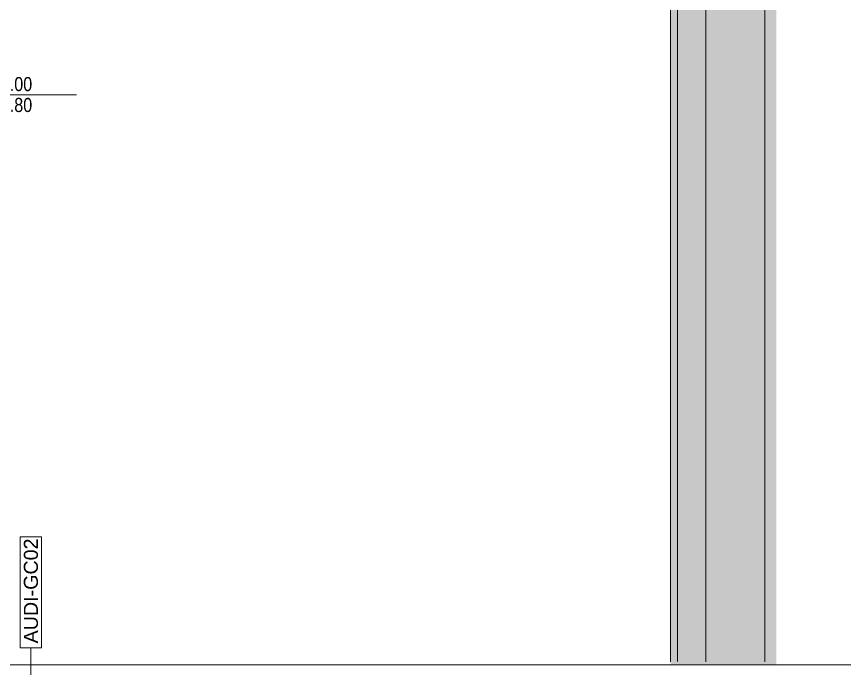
# Model space of a CAD drawing. Extents: x -1133 to 23780, y -1311 to 8245.
# Drawn here: x 19568 to 20156, y 2862 to 3325 of the extents above; entities that cross this region are included whole.
import ezdxf
from ezdxf.enums import TextEntityAlignment as Align

# ---------------------------------------------------------------- set-up
doc = ezdxf.new("R2010")
doc.units = 0
doc.header["$MEASUREMENT"] = 0
doc.linetypes.add('DOT2', pattern=[0.125, 0, -0.125])
doc.linetypes.add('HIDDEN', pattern=[0.375, 0.25, -0.125])
doc.layers.get('0').update_dxf_attribs({"color": 9, "lineweight": 9})
for name, color, linetype, lineweight in [('06C', 9, 'Continuous', 9), ('06D', 9, 'Continuous', 9), ('20', 9, 'DOT2', 9), ('21', 9, 'Continuous', 9), ('22', 8, 'Continuous', 9)]:
    doc.layers.add(name, color=color, linetype=linetype, lineweight=lineweight)
doc.styles.add('Arial', font='arial.ttf', dxfattribs={"height": 2.5})
doc.styles.add('MuuM_TEXT-STANDART', font='ARIALN.TTF')

# ---------------------------------------------------------------- blocks, each defined once
blk = doc.blocks.new('0_elevationtarget-p')
h = blk.add_hatch(color=256)
h.paths.add_polyline_path([(2.5, 0, 0.414214), (0, 2.5), (0, 0)])
h.paths.add_polyline_path([(0, 0), (-2.5, 0, 0.414214), (0, -2.5)])
blk.add_line((0, -3.5), (0, 3.5))
blk.add_lwpolyline([(16.6, 0), (-4, 0)])
blk.add_circle((0, 0), 2.5)
at = {"style": 'Arial'}
blk.add_attdef('BITMISKOT', text='', height=2, dxfattribs=at).set_placement((4.5, 0), align=Align.BOTTOM_LEFT)
blk.add_attdef('KABAKOT', text='', height=2, dxfattribs=at).set_placement((4.5, -0.59), align=Align.TOP_LEFT)
blk = doc.blocks.new('0_wallno')
blk.add_lwpolyline([(-7.84, 1.5), (7.94, 1.5), (7.94, -1.5), (-7.84, -1.5)], close=True)
blk.add_lwpolyline([(7.94, 0), (16.13, 0)])
at = {"style": 'Arial'}
blk.add_attdef('GENISLIK', text='', height=2, dxfattribs=at).set_placement((8.44, 0), align=Align.BOTTOM_LEFT)
blk.add_attdef('DUVARNO', text='', height=2, dxfattribs=at).set_placement((0, 0), align=Align.MIDDLE_CENTER)
blk.add_attdef('YUKSEKLIK', text='', height=2, dxfattribs=at).set_placement((8.44, -0.5), align=Align.TOP_LEFT)
blk = doc.blocks.new('KAPI KODLARI ÇATI KATI')
at = {"layer": '22'}
ref = blk.add_blockref('0_wallno', (19578.05, 2916.66), dxfattribs=dict(at, xscale=-5, yscale=5, zscale=5, rotation=90))
ref.add_attrib('DUVARNO', 'AUDI-GC02', dxfattribs={"layer": '0', "height": 10, "rotation": 90, "style": 'Arial'}).set_placement((19578.05, 2917.4), align=Align.MIDDLE_CENTER)
blk = doc.blocks.new('ÇATI KATI PLANI')
at = {"layer": '06C'}
blk.add_lwpolyline([(18957.5, 1124.33), (18957.5, 1124.33), (18957.5, 2865), (22657.5, 2865), (22657.49, 2206.39)], dxfattribs=at)
blk.add_lwpolyline([(18957.5, 1124.33), (18957.5, 1124.33), (18957.5, 2865), (22657.5, 2865), (22657.49, 2206.39)], dxfattribs=at)
blk.add_lwpolyline([(22657.49, 285), (18957.5, 285), (18957.5, 2865), (22657.5, 2865)], close=True, dxfattribs=at)

msp = doc.modelspace()

# ---------------------------------------------------------------- hatches: boundary and pattern name
h = msp.add_hatch(color=254)
h.dxf.hatch_style = 1
h.paths.add_polyline_path([(19022.5, 2865), (18955.5, 2865), (18955.5, 3927), (20099.5, 3927), (20099.5, 2865), (20032.5, 2865), (20032.5, 3860), (19022.5, 3860)])
h = msp.add_hatch(color=254)
h.dxf.hatch_style = 1
h.paths.add_polyline_path([(19022.63, 2865), (18955.63, 2865), (18955.63, 3927), (20099.63, 3927), (20099.63, 2865), (20032.63, 2865), (20032.63, 3860), (19022.63, 3860)])
h = msp.add_hatch(color=254)
h.dxf.hatch_style = 1
h.paths.add_polyline_path([(19030.63, 2865), (18963.63, 2865), (18963.63, 3927), (20107.63, 3927), (20107.63, 2865), (20040.63, 2865), (20040.63, 3860), (19030.63, 3860)])

# ---------------------------------------------------------------- linework, layer by layer
at = {"layer": '06D'}
for points in [[(18957.5, 2865), (18955.5, 2865), (18955.5, 3927), (20099.5, 3927), (20099.5, 2867)], [(19022.5, 2867), (19022.5, 3860), (20032.5, 3860), (20032.5, 2867)]]:
    msp.add_lwpolyline(points, dxfattribs=at)
at = {"layer": '20', "linetype": 'HIDDEN'}
for points in [[(18997.5, 2867), (18997.5, 3270), (18997.5, 3885), (20057.5, 3885), (20057.5, 2867)], [(19017.5, 2867), (19017.5, 3270), (19017.5, 3865), (20037.5, 3865), (20037.5, 2867)]]:
    msp.add_lwpolyline(points, dxfattribs=at)

# ---------------------------------------------------------------- block references
msp.add_blockref('ÇATI KATI PLANI', (0, 0))
at = {"layer": '21'}
ref = msp.add_blockref('0_elevationtarget-p', (19527.5, 3269.69), dxfattribs=dict(at, xscale=5, yscale=5, zscale=0.5))
ref.add_attrib('BITMISKOT', '+6.00', dxfattribs={"layer": '0', "height": 10, "style": 'MuuM_TEXT-STANDART'}).set_placement((19550, 3269.42), align=Align.BOTTOM_LEFT)
ref.add_attrib('KABAKOT', '+5.80', dxfattribs={"layer": '0', "height": 10, "style": 'MuuM_TEXT-STANDART'}).set_placement((19550, 3254.59), align=Align.BOTTOM_LEFT)
at = {"layer": '22'}
msp.add_blockref('KAPI KODLARI ÇATI KATI', (0, 0), dxfattribs=at)

doc.saveas('drawing.dxf')
